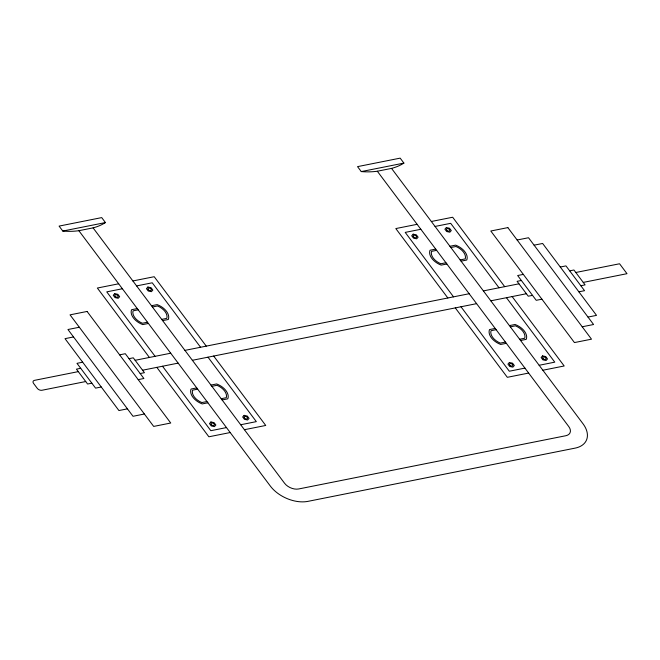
<?xml version="1.0" encoding="UTF-8"?>
<svg xmlns="http://www.w3.org/2000/svg" width="660" height="660" viewBox="0 0 660 660"><rect width="100%" height="100%" fill="white"/><g stroke="black" fill="none" stroke-linecap="round" stroke-linejoin="round"><path stroke-width="0.99" d="M62.799 231.058L105.427 222.568L101.722 217.602L59.087 226.099L62.799 231.058A67.403 42.232 24.9 0 0 78.87 230.703L93.085 227.873A67.403 42.232 24.9 0 0 105.427 222.568M361.267 171.583L403.895 163.094L400.174 158.136L357.538 166.633L361.267 171.583A67.361 42.207 24.9 0 0 377.322 171.229L391.537 168.399A67.403 42.232 24.9 0 0 403.895 163.094M118.668 283.792L97.35 288.04L149.399 357.456M132.883 280.954L154.201 276.713L206.25 346.129M417.128 224.317L395.81 228.566L447.851 297.982M431.343 221.488L452.661 217.239L504.702 286.654M122.389 288.75L106.755 291.86L155.083 356.317M136.603 285.912L152.237 282.802L200.566 347.259M420.841 229.276L405.207 232.394L453.535 296.851M435.055 226.446L450.689 223.327L499.018 287.785M137.255 308.583L131.571 309.713A14.627 9.166 24.9 0 0 142.725 324.588L148.409 323.458M151.47 305.745L157.154 304.615A14.627 9.166 24.9 0 1 168.308 319.489L162.624 320.628M435.715 249.109L430.031 250.239A14.627 9.166 24.9 0 0 441.185 265.114L446.869 263.983M449.93 246.279L455.614 245.14A14.627 9.166 24.9 0 1 466.768 260.015L461.076 261.154M138.188 309.82L133.072 310.835A12.829 8.035 24.9 0 0 142.37 323.235L147.485 322.22M152.402 306.991L157.509 305.968A12.829 8.035 24.9 0 1 166.807 318.367L161.692 319.382M436.648 250.346L431.533 251.369A12.829 8.035 24.9 0 0 440.831 263.761L445.937 262.746M450.854 247.516L455.969 246.502A12.829 8.035 24.9 0 1 465.259 258.893L460.152 259.916M79.332 327.245L67.955 329.513L133.015 416.287L144.383 414.018M517.151 240.009L528.52 237.74L593.579 324.514L582.211 326.774M73.532 336.955L65.01 338.654L118.915 410.545L127.438 408.845M534.097 245.173L542.627 243.474L596.533 315.373L588.002 317.072M82.665 362.2L76.981 363.338L95.568 388.129L101.252 386.991M119.617 354.841L125.301 353.71L143.888 378.502L138.204 379.632M523.331 274.395L517.646 275.525L536.233 300.316L541.918 299.186M560.282 267.028L565.966 265.897L584.554 290.689L578.869 291.819M80.701 368.296L76.436 369.146L87.59 384.021L91.855 383.171M129.022 358.669L133.287 357.819L144.433 372.694L140.176 373.543M521.367 280.483L517.102 281.333L528.256 296.208L532.513 295.358M569.687 270.856L573.952 270.006L585.098 284.881L580.841 285.73M78.293 371.621L34.534 380.341A3.597 2.252 24.9 0 0 33.553 383.386L37.273 388.344A3.597 2.252 24.9 0 0 41.976 390.258L85.726 381.538M135.143 360.294L170.717 353.207M184.932 350.377L469.169 293.733M483.384 290.903L518.958 283.816M575.809 272.489L619.567 263.769L627 273.685L583.242 282.406M142.576 370.21L178.15 363.124M192.365 360.294L476.611 303.649M490.817 300.82L526.391 293.733M196.738 387.915L191.054 389.045A14.627 9.166 24.9 0 0 202.207 403.92L207.892 402.79M210.952 385.085L216.637 383.947A14.627 9.166 24.9 0 1 227.791 398.822L222.107 399.96M495.198 328.441L489.514 329.571A14.627 9.166 24.9 0 0 500.668 344.454L506.352 343.315M509.404 325.611L515.097 324.481A14.627 9.166 24.9 0 1 526.243 339.355L520.558 340.486M197.67 389.152L192.555 390.175A12.829 8.035 24.9 0 0 201.853 402.567L206.959 401.552M211.885 386.323L216.991 385.3A12.829 8.035 24.9 0 1 226.289 397.7L221.174 398.714M496.122 329.678L491.015 330.701A12.829 8.035 24.9 0 0 500.305 343.093L505.42 342.078M510.337 326.849L515.452 325.834A12.829 8.035 24.9 0 1 524.741 338.225L519.635 339.248M226.479 427.581L210.845 430.699L162.517 366.234M240.694 424.751L256.327 421.633L207.999 357.175M524.939 368.107L509.305 371.225L460.977 306.768M539.146 365.277L554.779 362.159L506.451 297.701M230.2 432.539L208.882 436.788L156.832 367.373M244.414 429.709L265.733 425.461L213.683 356.045M528.652 373.065L507.334 377.314L455.293 307.898M542.866 370.235L564.184 365.986L512.135 296.571M391.537 168.399L582.994 423.753A28.759 18.026 24.9 0 1 575.124 448.123L307.939 501.361A28.759 18.026 24.9 0 1 270.328 486.057L78.87 230.703M377.33 171.237L568.78 426.591A10.783 6.757 24.9 0 1 565.834 435.724L298.642 488.969A10.783 6.757 24.9 0 1 284.542 483.227L93.085 227.873M114.708 293.634L113.264 295.259L115.013 297.594L118.206 298.295L119.642 296.67L117.892 294.343L114.708 293.634M147.889 287.026L146.446 288.651L148.195 290.986L151.387 291.687L152.823 290.062L151.082 287.727L147.889 287.026M210.928 421.963L209.484 423.588L211.233 425.923L214.417 426.624L215.861 424.999L214.112 422.672L210.928 421.963M244.109 415.354L242.665 416.98L244.414 419.306L247.599 420.016L249.043 418.39L247.294 416.056L244.109 415.354M413.168 234.168L411.724 235.793L413.474 238.12L416.658 238.829L418.102 237.196L416.353 234.869L413.168 234.168M446.35 227.551L444.906 229.177L446.655 231.511L449.839 232.213L451.283 230.587L449.534 228.253L446.35 227.551M509.38 362.497L507.936 364.122L509.685 366.448L512.878 367.158L514.313 365.524L512.572 363.198L509.38 362.497M542.561 355.88L541.126 357.505L542.866 359.84L546.059 360.541L547.495 358.916L545.754 356.582L542.561 355.88M87.087 311.454L70.034 314.853L153.681 426.418L170.734 423.019L87.087 311.454M507.853 227.609L490.801 231.008L574.447 342.573L591.5 339.174L507.853 227.609M543.023 358.652A1.798 1.13 24.9 0 0 545.911 359.024A1.798 1.13 24.9 0 0 543.997 356.961A1.798 1.13 24.9 0 0 543.023 358.652M446.803 230.323A1.798 1.13 24.9 0 0 449.699 230.695A1.798 1.13 24.9 0 0 447.777 228.632A1.798 1.13 24.9 0 0 446.803 230.323M413.622 236.94A1.798 1.13 24.9 0 0 416.518 237.303A1.798 1.13 24.9 0 0 414.596 235.24A1.798 1.13 24.9 0 0 413.622 236.94M509.842 365.269A1.798 1.13 24.9 0 0 512.729 365.632A1.798 1.13 24.9 0 0 510.815 363.569A1.798 1.13 24.9 0 0 509.842 365.269M115.17 296.406A1.798 1.13 24.9 0 0 118.057 296.777A1.798 1.13 24.9 0 0 116.143 294.715A1.798 1.13 24.9 0 0 115.17 296.406M148.351 289.798A1.798 1.13 24.9 0 0 151.239 290.169A1.798 1.13 24.9 0 0 149.325 288.098A1.798 1.13 24.9 0 0 148.351 289.798M244.563 418.126A1.798 1.13 24.9 0 0 247.459 418.498A1.798 1.13 24.9 0 0 245.536 416.427A1.798 1.13 24.9 0 0 244.563 418.126M211.382 424.735A1.798 1.13 24.9 0 0 214.277 425.106A1.798 1.13 24.9 0 0 212.355 423.043A1.798 1.13 24.9 0 0 211.382 424.735"/></g></svg>
